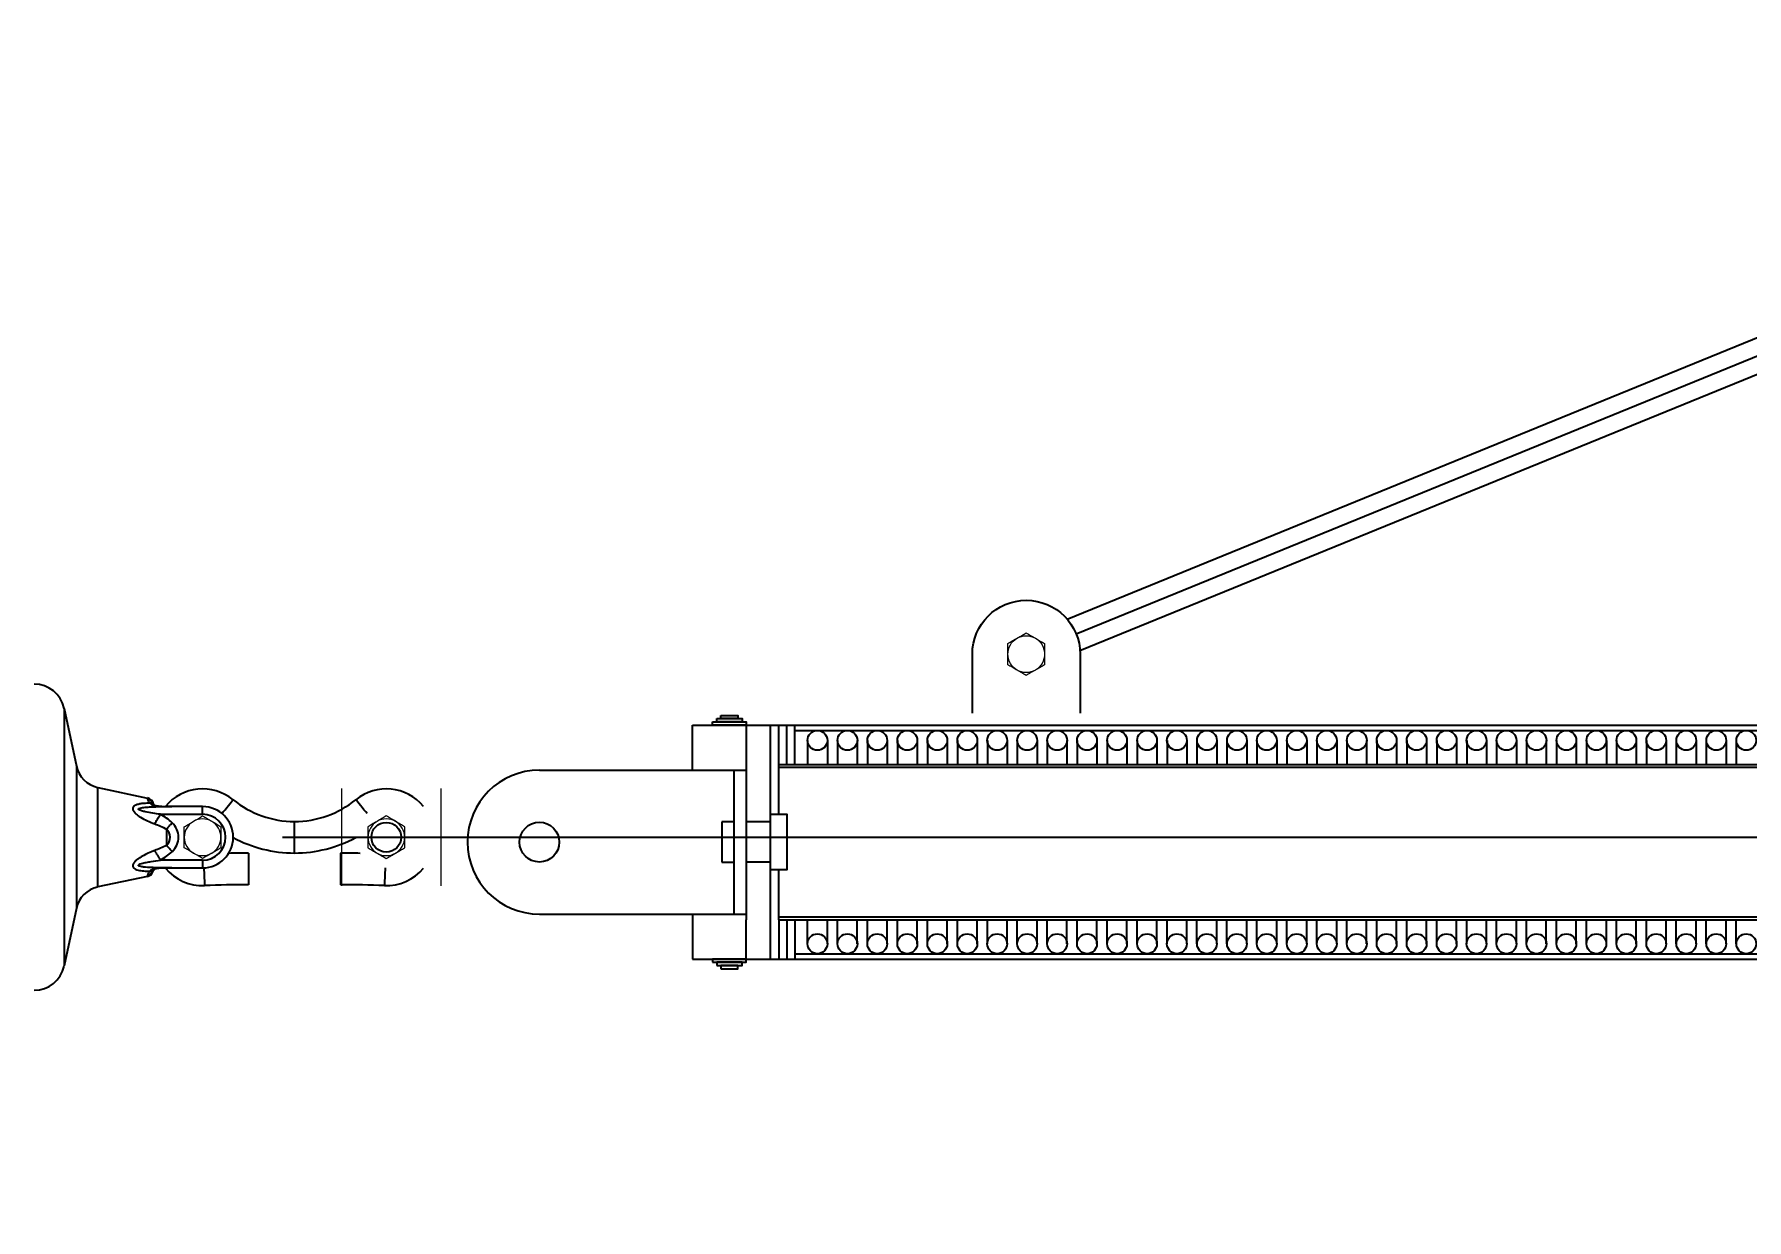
# Model space of a CAD drawing. Header units: millimetres. Extents: x -37020 to 35906, y -101 to 52234.
# Drawn here: x -25.556 to -24.437, y 232.746 to 233.52 of the extents above; entities that cross this region are included whole.
import ezdxf

# ---------------------------------------------------------------- set-up
doc = ezdxf.new("R2010")
doc.units = ezdxf.units.MM
doc.header["$PDMODE"] = 35
doc.header["$PDSIZE"] = 1
doc.linetypes.add('CENTER2', pattern=[28.575, 19.05, -3.175, 3.175, -3.175])
doc.linetypes.add('DASHED', pattern=[0.3, 0.17, -0.13])
for name, color, linetype in [('0_EJES', 1, 'CENTER2'), ('DIBUJO', 5, 'Continuous'), ('GE-Cotas', 1, 'Continuous'), ('M0_EQUIPOS', 2, 'Continuous'), ('M2_PLBULONES', 2, 'Continuous')]:
    doc.layers.add(name, color=color, linetype=linetype)
doc.styles.add('Romans', font='romans.shx', dxfattribs={"width": 0.8})
doc.dimstyles.new('COTAS GENERAL', dxfattribs={"dimscale": 0.1, "dimtxt": 2.5, "dimasz": 2.5, "dimexe": 1, "dimexo": 1, "dimgap": 1.25, "dimtad": 1, "dimzin": 1, "dimdsep": 46, "dimtxsty": 'Romans', "dimcen": 1, "dimclrd": 2, "dimclre": 1, "dimclrt": 3, "dimaunit": 1, "dimadec": 3, "dimazin": 0, "dimtfac": 1, "dimtix": 1, "dimtmove": 0, "dimatfit": 0, "dimfxl": 1, "dimtolj": 1, "dimarcsym": 0})

# ---------------------------------------------------------------- blocks, each defined once
blk = doc.blocks.new('*D346')
at = {"layer": 'Defpoints', "color": 0, "transparency": 16777216}
for p in [(-29.6418, 233.1381), (-30.76, 232.9881), (-22.8805, 227.7881)]:
    blk.add_point(p, dxfattribs=at)
at = {"layer": 'GE-Cotas', "color": 1, "lineweight": -2, "transparency": 16777216}
for p, q in [((-30.0418, 232.9881), (-29.8418, 233.1381)), ((-29.8418, 233.1381), (-28.8742, 233.1381)), ((-30.71, 232.9881), (-30.0418, 232.9881))]:
    blk.add_line(p, q, dxfattribs=at)
at = {"layer": 'GE-Cotas', "color": 3, "linetype": 'Continuous', "transparency": 16777216, "insert": (-29.2267, 233.2631), "char_height": 0.125, "attachment_point": 5, "style": 'Romans'}
blk.add_mtext('\\A1;{\\Fsimplex|c0;+ ~}5200', dxfattribs=at)
blk = doc.blocks.new('A$C356E08B0')
at = {"layer": 'GE-Cotas'}
for p, q in [((0.147, 0.1592), (1.9904, 0.1592)), ((0.147, 0.1297), (0.147, 0.1592)), ((0.1821, 0.1592), (0.1821, 0.0319)), ((0.198, 0.1009), (0.198, 0.1592)), ((0.2033, 0.1335), (0.2033, 0.1592)), ((0.2086, 0.1335), (0.2086, 0.1592)), ((0.2139, 0.1335), (0.2139, 0.1592)), ((0.2139, 0.1557), (1.9818, 0.1557)), ((0.2221, 0.1492), (0.2221, 0.1335)), ((0.2351, 0.1492), (0.2351, 0.1335)), ((0.2417, 0.1492), (0.2417, 0.1335)), ((0.2546, 0.1492), (0.2546, 0.1335)), ((0.2613, 0.1492), (0.2613, 0.1335)), ((0.2742, 0.1492), (0.2742, 0.1335)), ((0.2808, 0.1492), (0.2808, 0.1335)), ((0.2938, 0.1492), (0.2938, 0.1335)), ((0.3004, 0.1492), (0.3004, 0.1335)), ((0.3134, 0.1492), (0.3134, 0.1335)), ((0.32, 0.1492), (0.32, 0.1335)), ((0.3329, 0.1492), (0.3329, 0.1335)), ((0.3396, 0.1492), (0.3396, 0.1335)), ((0.3525, 0.1492), (0.3525, 0.1335)), ((0.3591, 0.1492), (0.3591, 0.1335)), ((0.3721, 0.1492), (0.3721, 0.1335)), ((0.3787, 0.1492), (0.3787, 0.1335)), ((0.3916, 0.1492), (0.3916, 0.1335)), ((0.3983, 0.1492), (0.3983, 0.1335)), ((0.4112, 0.1492), (0.4112, 0.1335)), ((0.4178, 0.1492), (0.4178, 0.1335)), ((0.4308, 0.1492), (0.4308, 0.1335)), ((0.4374, 0.1492), (0.4374, 0.1335)), ((0.4503, 0.1492), (0.4503, 0.1335)), ((0.457, 0.1492), (0.457, 0.1335)), ((0.4699, 0.1492), (0.4699, 0.1335)), ((0.4765, 0.1492), (0.4765, 0.1335)), ((0.4895, 0.1492), (0.4895, 0.1335)), ((0.4961, 0.1492), (0.4961, 0.1335)), ((0.509, 0.1492), (0.509, 0.1335)), ((0.5157, 0.1492), (0.5157, 0.1335)), ((0.5286, 0.1492), (0.5286, 0.1335)), ((0.5352, 0.1492), (0.5352, 0.1335)), ((0.5482, 0.1492), (0.5482, 0.1335)), ((0.5548, 0.1492), (0.5548, 0.1335)), ((0.5678, 0.1492), (0.5678, 0.1335)), ((0.5744, 0.1492), (0.5744, 0.1335)), ((0.5873, 0.1492), (0.5873, 0.1335)), ((0.594, 0.1492), (0.594, 0.1335)), ((0.6069, 0.1492), (0.6069, 0.1335)), ((0.6135, 0.1492), (0.6135, 0.1335)), ((0.6265, 0.1492), (0.6265, 0.1335)), ((0.6331, 0.1492), (0.6331, 0.1335)), ((0.646, 0.1492), (0.646, 0.1335)), ((0.6527, 0.1492), (0.6527, 0.1335)), ((0.6656, 0.1492), (0.6656, 0.1335)), ((0.6722, 0.1492), (0.6722, 0.1335)), ((0.6852, 0.1492), (0.6852, 0.1335)), ((0.6918, 0.1492), (0.6918, 0.1335)), ((0.7047, 0.1492), (0.7047, 0.1335)), ((0.7114, 0.1492), (0.7114, 0.1335)), ((0.7243, 0.1492), (0.7243, 0.1335)), ((0.7309, 0.1492), (0.7309, 0.1335)), ((0.7439, 0.1492), (0.7439, 0.1335)), ((0.7505, 0.1492), (0.7505, 0.1335)), ((0.7634, 0.1492), (0.7634, 0.1335)), ((0.7701, 0.1492), (0.7701, 0.1335)), ((0.783, 0.1492), (0.783, 0.1335)), ((0.7896, 0.1492), (0.7896, 0.1335)), ((0.8026, 0.1492), (0.8026, 0.1335)), ((0.8092, 0.1492), (0.8092, 0.1335)), ((0.8222, 0.1492), (0.8222, 0.1335)), ((0.8288, 0.1492), (0.8288, 0.1335)), ((0.047, 0.1297), (0.1821, 0.1297)), ((0.2033, 0.1335), (2.0061, 0.1335)), ((0.2033, 0.1009), (0.2033, 0.1335)), ((0.2033, 0.1316), (2.0061, 0.1316)), ((0.198, 0.0959), (0.1821, 0.0959)), ((0.198, 0.0696), (0.1821, 0.0696)), ((0.198, 0.0062), (0.198, 0.0646)), ((0.2033, 0.0319), (0.2033, 0.0646)), ((0.047, 0.0357), (0.1821, 0.0357)), ((0.147, 0.0357), (0.147, 0.0062)), ((0.2033, 0.0339), (2.0061, 0.0339)), ((0.1821, 0.0062), (0.1821, 0.0319)), ((0.2033, 0.0319), (2.0061, 0.0319)), ((0.2033, 0.0319), (0.2033, 0.0062)), ((0.2086, 0.0319), (0.2086, 0.0062)), ((0.2139, 0.0319), (0.2139, 0.0062)), ((0.2221, 0.0163), (0.2221, 0.0319)), ((0.2351, 0.0163), (0.2351, 0.0319)), ((0.2417, 0.0163), (0.2417, 0.0319)), ((0.2546, 0.0163), (0.2546, 0.0319)), ((0.2613, 0.0163), (0.2613, 0.0319)), ((0.2742, 0.0163), (0.2742, 0.0319)), ((0.2808, 0.0163), (0.2808, 0.0319)), ((0.2938, 0.0163), (0.2938, 0.0319)), ((0.3004, 0.0163), (0.3004, 0.0319)), ((0.3134, 0.0163), (0.3134, 0.0319)), ((0.32, 0.0163), (0.32, 0.0319)), ((0.3329, 0.0163), (0.3329, 0.0319)), ((0.3396, 0.0163), (0.3396, 0.0319)), ((0.3525, 0.0163), (0.3525, 0.0319)), ((0.3591, 0.0163), (0.3591, 0.0319)), ((0.3721, 0.0163), (0.3721, 0.0319)), ((0.3787, 0.0163), (0.3787, 0.0319)), ((0.3916, 0.0163), (0.3916, 0.0319)), ((0.3983, 0.0163), (0.3983, 0.0319)), ((0.4112, 0.0163), (0.4112, 0.0319)), ((0.4178, 0.0163), (0.4178, 0.0319)), ((0.4308, 0.0163), (0.4308, 0.0319)), ((0.4374, 0.0163), (0.4374, 0.0319)), ((0.4503, 0.0163), (0.4503, 0.0319)), ((0.457, 0.0163), (0.457, 0.0319)), ((0.4699, 0.0163), (0.4699, 0.0319)), ((0.4765, 0.0163), (0.4765, 0.0319)), ((0.4895, 0.0163), (0.4895, 0.0319)), ((0.4961, 0.0163), (0.4961, 0.0319)), ((0.509, 0.0163), (0.509, 0.0319)), ((0.5157, 0.0163), (0.5157, 0.0319)), ((0.5286, 0.0163), (0.5286, 0.0319)), ((0.5352, 0.0163), (0.5352, 0.0319)), ((0.5482, 0.0163), (0.5482, 0.0319)), ((0.5548, 0.0163), (0.5548, 0.0319)), ((0.5678, 0.0163), (0.5678, 0.0319)), ((0.5744, 0.0163), (0.5744, 0.0319)), ((0.5873, 0.0163), (0.5873, 0.0319)), ((0.594, 0.0163), (0.594, 0.0319)), ((0.6069, 0.0163), (0.6069, 0.0319)), ((0.6135, 0.0163), (0.6135, 0.0319)), ((0.6265, 0.0163), (0.6265, 0.0319)), ((0.6331, 0.0163), (0.6331, 0.0319)), ((0.646, 0.0163), (0.646, 0.0319)), ((0.6527, 0.0163), (0.6527, 0.0319)), ((0.6656, 0.0163), (0.6656, 0.0319)), ((0.6722, 0.0163), (0.6722, 0.0319)), ((0.6852, 0.0163), (0.6852, 0.0319)), ((0.6918, 0.0163), (0.6918, 0.0319)), ((0.7047, 0.0163), (0.7047, 0.0319)), ((0.7114, 0.0163), (0.7114, 0.0319)), ((0.7243, 0.0163), (0.7243, 0.0319)), ((0.7309, 0.0163), (0.7309, 0.0319)), ((0.7439, 0.0163), (0.7439, 0.0319)), ((0.7505, 0.0163), (0.7505, 0.0319)), ((0.7634, 0.0163), (0.7634, 0.0319)), ((0.7701, 0.0163), (0.7701, 0.0319)), ((0.783, 0.0163), (0.783, 0.0319)), ((0.7896, 0.0163), (0.7896, 0.0319)), ((0.8026, 0.0163), (0.8026, 0.0319)), ((0.8092, 0.0163), (0.8092, 0.0319)), ((0.8222, 0.0163), (0.8222, 0.0319)), ((0.8288, 0.0163), (0.8288, 0.0319)), ((0.147, 0.0062), (1.9904, 0.0062)), ((0.2139, 0.0098), (1.9818, 0.0098))]:
    blk.add_line(p, q, dxfattribs=at)
at = {"layer": 'GE-Cotas', "linetype": 'DASHED', "ltscale": 6}
blk.add_line((0.1741, 0.1297), (0.1741, 0.0357), dxfattribs=at)
at = {"layer": 'GE-Cotas'}
for points in [[(0.1601, 0.1613), (0.1821, 0.1613), (0.1821, 0.1592), (0.1601, 0.1592)], [(0.1629, 0.1634), (0.1794, 0.1634), (0.1794, 0.1613), (0.1629, 0.1613)], [(0.1656, 0.1655), (0.1766, 0.1655), (0.1766, 0.1634), (0.1656, 0.1634)], [(0.1601, 0.0042), (0.1821, 0.0042), (0.1821, 0.0062), (0.1601, 0.0062)], [(0.1629, 0.0021), (0.1794, 0.0021), (0.1794, 0.0042), (0.1629, 0.0042)], [(0.1656, 0), (0.1766, 0), (0.1766, 0.0021), (0.1656, 0.0021)]]:
    blk.add_lwpolyline(points, close=True, dxfattribs=at)
blk.add_lwpolyline([(0.198, 0.1009), (0.2086, 0.1009), (0.2086, 0.0646), (0.198, 0.0646), (0.198, 0.1009)], dxfattribs=at)
at = {"layer": 'GE-Cotas', "linetype": 'DASHED', "ltscale": 6}
blk.add_lwpolyline([(0.1741, 0.0959), (0.1662, 0.0959), (0.1662, 0.0696), (0.1741, 0.0696)], dxfattribs=at)
at = {"layer": 'GE-Cotas'}
for centre, radius in [((0.2286, 0.1492), 0.00647), ((0.2482, 0.1492), 0.00647), ((0.2677, 0.1492), 0.00647), ((0.2873, 0.1492), 0.00647), ((0.3069, 0.1492), 0.00647), ((0.3265, 0.1492), 0.00647), ((0.346, 0.1492), 0.00647), ((0.3656, 0.1492), 0.00647), ((0.3852, 0.1492), 0.00647), ((0.4047, 0.1492), 0.00647), ((0.4243, 0.1492), 0.00647), ((0.4439, 0.1492), 0.00647), ((0.4634, 0.1492), 0.00647), ((0.483, 0.1492), 0.00647), ((0.5026, 0.1492), 0.00647), ((0.5221, 0.1492), 0.00647), ((0.5417, 0.1492), 0.00647), ((0.5613, 0.1492), 0.00647), ((0.5809, 0.1492), 0.00647), ((0.6004, 0.1492), 0.00647), ((0.62, 0.1492), 0.00647), ((0.6396, 0.1492), 0.00647), ((0.6591, 0.1492), 0.00647), ((0.6787, 0.1492), 0.00647), ((0.6983, 0.1492), 0.00647), ((0.7178, 0.1492), 0.00647), ((0.7374, 0.1492), 0.00647), ((0.757, 0.1492), 0.00647), ((0.7765, 0.1492), 0.00647), ((0.7961, 0.1492), 0.00647), ((0.8157, 0.1492), 0.00647), ((0.8353, 0.1492), 0.00647), ((0.047, 0.0827), 0.013), ((0.2286, 0.0163), 0.00647), ((0.2482, 0.0163), 0.00647), ((0.2677, 0.0163), 0.00647), ((0.2873, 0.0163), 0.00647), ((0.3069, 0.0163), 0.00647), ((0.3265, 0.0163), 0.00647), ((0.346, 0.0163), 0.00647), ((0.3656, 0.0163), 0.00647), ((0.3852, 0.0163), 0.00647), ((0.4047, 0.0163), 0.00647), ((0.4243, 0.0163), 0.00647), ((0.4439, 0.0163), 0.00647), ((0.4634, 0.0163), 0.00647), ((0.483, 0.0163), 0.00647), ((0.5026, 0.0163), 0.00647), ((0.5221, 0.0163), 0.00647), ((0.5417, 0.0163), 0.00647), ((0.5613, 0.0163), 0.00647), ((0.5809, 0.0163), 0.00647), ((0.6004, 0.0163), 0.00647), ((0.62, 0.0163), 0.00647), ((0.6396, 0.0163), 0.00647), ((0.6591, 0.0163), 0.00647), ((0.6787, 0.0163), 0.00647), ((0.6983, 0.0163), 0.00647), ((0.7178, 0.0163), 0.00647), ((0.7374, 0.0163), 0.00647), ((0.757, 0.0163), 0.00647), ((0.7765, 0.0163), 0.00647), ((0.7961, 0.0163), 0.00647), ((0.8157, 0.0163), 0.00647), ((0.8353, 0.0163), 0.00647)]:
    blk.add_circle(centre, radius, dxfattribs=at)
blk.add_arc((0.047, 0.0827), 0.047, 90, 270, dxfattribs=at)
blk = doc.blocks.new('*D352')
at = {"layer": 'Defpoints', "color": 0, "transparency": 16777216}
for p in [(-29.5751, 234.2131), (-30.6368, 233.9556), (-22.8805, 228.1558)]:
    blk.add_point(p, dxfattribs=at)
at = {"layer": 'GE-Cotas', "color": 1, "lineweight": -2, "transparency": 16777216}
for p, q in [((-29.9751, 233.9556), (-29.7751, 234.2131)), ((-29.7751, 234.2131), (-28.8075, 234.2131)), ((-30.5868, 233.9556), (-29.9751, 233.9556))]:
    blk.add_line(p, q, dxfattribs=at)
at = {"layer": 'GE-Cotas', "color": 3, "linetype": 'Continuous', "transparency": 16777216, "insert": (-29.1601, 234.3381), "char_height": 0.125, "attachment_point": 5, "style": 'Romans'}
blk.add_mtext('\\A1;{\\Fsimplex|c0;+ ~}5800', dxfattribs=at)
blk = doc.blocks.new('tensor de resorte')
at = {"layer": 'GE-Cotas'}
for p, q in [((2.0004, 5.3425), (0.345, 6.0184)), ((1.9946, 5.3329), (0.345, 6.0064)), ((1.9921, 5.322), (0.345, 5.9944)), ((1.992, 5.3196), (1.992, 5.2811)), ((2.0625, 5.3196), (2.0625, 5.2811))]:
    blk.add_line(p, q, dxfattribs=at)
blk.add_arc((2.0272, 5.3196), 0.0352, 0, 180, dxfattribs=at)
at = {"layer": 'M2_PLBULONES', "linetype": 'Continuous', "lineweight": 15}
for start, end in [(120, 180), (60, 120), (0, 60), (180, 240), (300, 0), (240, 300)]:
    blk.add_arc((2.0272, 5.3196), 0.012, start, end, dxfattribs=at)
for points, knots in [([(2.0212, 5.33), (2.0211, 5.3299), (2.02, 5.3293), (2.018, 5.3281), (2.0162, 5.3271), (2.0152, 5.3265)], [0, 0, 0, 0, 0.0700826, 0.5307907, 1, 1, 1, 1]), ([(2.0152, 5.3265), (2.0152, 5.3248), (2.0152, 5.3225), (2.0152, 5.3201), (2.0152, 5.3196)], [0, 0, 0, 0, 0.767675, 1, 1, 1, 1]), ([(2.0272, 5.3335), (2.0263, 5.3329), (2.0243, 5.3318), (2.0223, 5.3306), (2.0212, 5.33)], [0, 0, 0, 0, 0.495477, 1, 1, 1, 1]), ([(2.0332, 5.33), (2.0331, 5.3301), (2.032, 5.3307), (2.03, 5.3319), (2.0282, 5.3329), (2.0272, 5.3335)], [0, 0, 0, 0, 0.070091, 0.530786, 1, 1, 1, 1]), ([(2.0392, 5.3265), (2.0383, 5.3271), (2.0363, 5.3282), (2.0343, 5.3294), (2.0332, 5.33)], [0, 0, 0, 0, 0.4953857, 1, 1, 1, 1]), ([(2.0392, 5.3196), (2.0392, 5.3201), (2.0392, 5.3225), (2.0392, 5.3248), (2.0392, 5.3265)], [0, 0, 0, 0, 0.232325, 1, 1, 1, 1]), ([(2.0152, 5.3196), (2.0152, 5.3187), (2.0152, 5.3168), (2.0152, 5.3145), (2.0152, 5.3132), (2.0152, 5.3127)], [0, 0, 0, 0, 0.3913226, 0.7885467, 1, 1, 1, 1]), ([(2.0392, 5.3127), (2.0392, 5.3132), (2.0392, 5.3145), (2.0392, 5.3168), (2.0392, 5.3187), (2.0392, 5.3196)], [0, 0, 0, 0, 0.211454, 0.603081, 1, 1, 1, 1]), ([(2.0152, 5.3127), (2.0162, 5.3121), (2.0182, 5.311), (2.0202, 5.3098), (2.0212, 5.3092)], [0, 0, 0, 0, 0.4953857, 1, 1, 1, 1]), ([(2.0212, 5.3092), (2.0214, 5.3091), (2.0225, 5.3085), (2.0245, 5.3073), (2.0263, 5.3063), (2.0272, 5.3057)], [0, 0, 0, 0, 0.0700826, 0.5307907, 1, 1, 1, 1]), ([(2.0272, 5.3057), (2.0282, 5.3063), (2.0302, 5.3074), (2.0322, 5.3086), (2.0332, 5.3092)], [0, 0, 0, 0, 0.495415, 1, 1, 1, 1]), ([(2.0332, 5.3092), (2.0334, 5.3093), (2.0345, 5.3099), (2.0365, 5.3111), (2.0383, 5.3121), (2.0392, 5.3127)], [0, 0, 0, 0, 0.070083, 0.530848, 1, 1, 1, 1])]:
    blk.add_open_spline(points, degree=3, knots=knots, dxfattribs=at)

msp = doc.modelspace()

# ---------------------------------------------------------------- linework, layer by layer
at = {"layer": '0_EJES'}
msp.add_line((-25.3935, 232.9958), (-22.5698, 232.9958), dxfattribs=at)
at = {"layer": 'DIBUJO', "color": 1}
msp.add_circle((-25.3257, 232.9958), 0.00971, dxfattribs=at)
at = {"layer": 'M0_EQUIPOS', "color": 1}
for p, q in [((-25.5361, 233.08), (-25.5281, 233.0423)), ((-25.5361, 233.08), (-25.5361, 232.9117)), ((-25.5281, 233.0423), (-25.5281, 232.9494)), ((-25.5142, 233.0284), (-25.4816, 233.0214)), ((-25.5142, 232.9633), (-25.5142, 233.0284)), ((-25.4816, 233.0214), (-25.4816, 233.0208)), ((-25.4733, 233.0108), (-25.4457, 233.0108)), ((-25.4724, 233.016), (-25.4702, 233.0159)), ((-25.4724, 233.016), (-25.4702, 233.0159)), ((-25.4724, 233.016), (-25.4702, 233.0159)), ((-25.4724, 233.016), (-25.4724, 233.016)), ((-25.4702, 233.0159), (-25.4694, 233.0159)), ((-25.4702, 233.0159), (-25.4658, 233.0158)), ((-25.4702, 233.0159), (-25.4702, 233.0159)), ((-25.4457, 233.0158), (-25.4694, 233.0158)), ((-25.4457, 233.0108), (-25.4457, 233.0158)), ((-25.4693, 233.0011), (-25.4693, 232.9905)), ((-25.3857, 232.9958), (-25.3857, 233.0061)), ((-25.3857, 232.9958), (-25.3857, 233.0061)), ((-25.3857, 232.9855), (-25.3857, 232.9958)), ((-25.3857, 232.9855), (-25.3857, 232.9958)), ((-25.4457, 232.9808), (-25.4733, 232.9808)), ((-25.4457, 232.9808), (-25.4457, 232.9758)), ((-25.4157, 232.9854), (-25.4157, 232.9751)), ((-25.3557, 232.9854), (-25.3557, 232.9751)), ((-25.4816, 232.9702), (-25.5142, 232.9633)), ((-25.4816, 232.9708), (-25.4816, 232.9702)), ((-25.4702, 232.9757), (-25.4724, 232.9757)), ((-25.4724, 232.9757), (-25.4724, 232.9756)), ((-25.4658, 232.9758), (-25.4702, 232.9757)), ((-25.4702, 232.9757), (-25.4702, 232.9757)), ((-25.4694, 232.9758), (-25.4457, 232.9758)), ((-25.4157, 232.9751), (-25.4157, 232.9648)), ((-25.3557, 232.9751), (-25.3557, 232.9648)), ((-25.5281, 232.9494), (-25.5361, 232.9117))]:
    msp.add_line(p, q, dxfattribs=at)
at = {"layer": 'M0_EQUIPOS', "color": 1, "linetype": 'Continuous', "lineweight": 15}
msp.add_line((-25.355, 233.0276), (-25.355, 232.9641), dxfattribs=at)
at = {"layer": 'M0_EQUIPOS', "color": 6, "linetype": 'Continuous', "lineweight": 15}
msp.add_line((-25.29, 233.0276), (-25.29, 232.9641), dxfattribs=at)
at = {"layer": 'M0_EQUIPOS', "color": 1, "flags": 128}
for points in [[(-25.477, 233.0046), (-25.4766, 233.0053), (-25.4761, 233.0061), (-25.4757, 233.0068), (-25.4752, 233.0076), (-25.4747, 233.0084), (-25.4742, 233.0092), (-25.4737, 233.01), (-25.4733, 233.0108)], [(-25.433, 233.0113), (-25.4322, 233.0124), (-25.431, 233.0138), (-25.4299, 233.0152), (-25.4288, 233.0166), (-25.4279, 233.0177), (-25.427, 233.0187), (-25.4264, 233.0195), (-25.426, 233.02), (-25.4258, 233.0203), (-25.4257, 233.0203)], [(-25.3383, 233.0113), (-25.3391, 233.0124), (-25.3403, 233.0138), (-25.3414, 233.0152), (-25.3425, 233.0166), (-25.3435, 233.0177), (-25.3443, 233.0187), (-25.3449, 233.0195), (-25.3453, 233.02), (-25.3456, 233.0203), (-25.3456, 233.0203)], [(-25.4693, 233.0011), (-25.4688, 233.0016), (-25.4684, 233.0021), (-25.4679, 233.0027), (-25.4674, 233.0032), (-25.467, 233.0037), (-25.4665, 233.0042), (-25.466, 233.0047), (-25.4655, 233.0052)], [(-25.4693, 232.9905), (-25.4688, 232.99), (-25.4684, 232.9895), (-25.4679, 232.989), (-25.4674, 232.9885), (-25.467, 232.988), (-25.4665, 232.9874), (-25.466, 232.9869), (-25.4655, 232.9864)], [(-25.477, 232.9871), (-25.4766, 232.9863), (-25.4761, 232.9856), (-25.4757, 232.9848), (-25.4752, 232.984), (-25.4747, 232.9832), (-25.4742, 232.9824), (-25.4737, 232.9816), (-25.4733, 232.9808)], [(-25.4449, 232.9758), (-25.4448, 232.9745), (-25.4447, 232.9726), (-25.4447, 232.9708), (-25.4446, 232.9691), (-25.4445, 232.9676), (-25.4445, 232.9663), (-25.4444, 232.9653), (-25.4444, 232.9646), (-25.4444, 232.9643), (-25.4444, 232.9642)], [(-25.3265, 232.9758), (-25.3265, 232.9745), (-25.3266, 232.9726), (-25.3267, 232.9708), (-25.3267, 232.9691), (-25.3268, 232.9676), (-25.3268, 232.9663), (-25.3269, 232.9653), (-25.3269, 232.9646), (-25.3269, 232.9643), (-25.3269, 232.9642)]]:
    msp.add_lwpolyline(points, dxfattribs=at)
at = {"layer": 'M0_EQUIPOS', "color": 1}
for centre, radius, start, end in [((-25.5557, 233.0758), 0.02, 11.9868, 90), ((-25.5105, 233.046), 0.018, 191.9868, 257.9844), ((-25.4827, 233.0166), 0.005, 11.5672, 77.9844), ((-25.4457, 232.9958), 0.0316, 50.9103, 140.3136), ((-25.3257, 232.9958), 0.0316, 39.6864, 129.0897), ((-25.4826, 233.016), 0.00497, 22.8538, 78.5438), ((-25.4797, 233.0148), 0.00318, 43.5179, 96.9853), ((-25.4694, 233.0198), 0.00394, 257.8901, 270.1327), ((-25.4457, 232.9958), 0.02, 270, 90), ((-25.4457, 232.9958), 0.015, 270, 90), ((-25.3857, 233.0697), 0.0636, 230.9103, 270), ((-25.3857, 233.0697), 0.0636, 270, 309.0897), ((-25.4742, 232.9958), 0.00724, 312.5625, 47.4375), ((-25.4742, 232.9958), 0.0128, 312.5625, 47.4375), ((-25.3857, 233.0697), 0.0842, 241.6203, 270), ((-25.3857, 233.0697), 0.0842, 270, 298.3797), ((-25.4157, 232.2461), 0.7393, 90, 91.0065), ((-25.3557, 232.2461), 0.7393, 88.9935, 90), ((-25.4827, 232.9751), 0.005, 282.0156, 347.6619), ((-25.4826, 232.9757), 0.00497, 281.4462, 337.7237), ((-25.4797, 232.9768), 0.00318, 262.9517, 316.4632), ((-25.4694, 232.9717), 0.00409, 90.0939, 101.8833), ((-25.4457, 232.9958), 0.0316, 219.7002, 272.2915), ((-25.3257, 232.9958), 0.0316, 267.7085, 320.2998), ((-25.5105, 232.9456), 0.018, 102.0156, 168.0132), ((-25.4157, 232.2461), 0.7187, 90, 92.2915), ((-25.3557, 232.2461), 0.7187, 87.7085, 90), ((-25.5557, 232.9158), 0.02, 270, 348.0132)]:
    msp.add_arc(centre, radius, start, end, dxfattribs=at)
for points, knots in [([(-25.4801, 233.018), (-25.4815, 233.018), (-25.4837, 233.018), (-25.4866, 233.0176), (-25.4886, 233.0171), (-25.4899, 233.0165), (-25.4908, 233.0159), (-25.4912, 233.0152), (-25.4914, 233.0144), (-25.4913, 233.0137), (-25.4907, 233.0126), (-25.4899, 233.0117), (-25.4884, 233.0103), (-25.4859, 233.0086), (-25.4818, 233.0065), (-25.4786, 233.0052), (-25.477, 233.0046)], [0, 0, 0, 0, 0.134131, 0.217, 0.299607, 0.343777, 0.387733, 0.429921, 0.446773, 0.483545, 0.505141, 0.577855, 0.594538, 0.694983, 0.847277, 1, 1, 1, 1]), ([(-25.4733, 233.0108), (-25.4749, 233.011), (-25.4782, 233.0115), (-25.4823, 233.0122), (-25.4852, 233.0129), (-25.4865, 233.0134), (-25.4872, 233.0137), (-25.4874, 233.0139), (-25.4876, 233.014), (-25.4876, 233.0142), (-25.4876, 233.0143), (-25.4874, 233.0145), (-25.4868, 233.0148), (-25.4851, 233.0152), (-25.4822, 233.0155), (-25.4767, 233.0158), (-25.4724, 233.0158), (-25.4694, 233.0158)], [0, 0, 0, 0, 0.146869, 0.294047, 0.367547, 0.404331, 0.422759, 0.430633, 0.438578, 0.443363, 0.448137, 0.454928, 0.467693, 0.512513, 0.620088, 0.728863, 1, 1, 1, 1]), ([(-25.4816, 233.0208), (-25.4815, 233.0205), (-25.4814, 233.0198), (-25.4805, 233.0186), (-25.4801, 233.018)], [0, 0, 0, 0, 0.547147, 1, 1, 1, 1]), ([(-25.4801, 233.018), (-25.4797, 233.0177), (-25.479, 233.017), (-25.4771, 233.0164), (-25.4748, 233.0161), (-25.4732, 233.016), (-25.4724, 233.016)], [0, 0, 0, 0, 0.230021, 0.460721, 0.736558, 1, 1, 1, 1]), ([(-25.4781, 233.0179), (-25.4781, 233.0179), (-25.4781, 233.0179), (-25.478, 233.0177), (-25.4778, 233.0175), (-25.4775, 233.0172), (-25.4774, 233.017)], [0, 0, 0, 0, 0.072028, 0.366042, 0.713178, 1, 1, 1, 1]), ([(-25.4774, 233.017), (-25.4774, 233.017), (-25.4773, 233.017), (-25.4771, 233.0168), (-25.4766, 233.0166), (-25.4758, 233.0164), (-25.4748, 233.0162), (-25.4736, 233.0161), (-25.4728, 233.0161), (-25.4724, 233.016)], [0, 0, 0, 0, 0.157036, 0.292402, 0.409981, 0.540009, 0.685554, 0.845059, 1, 1, 1, 1]), ([(-25.4655, 233.0052), (-25.4667, 233.0063), (-25.4692, 233.0083), (-25.4719, 233.01), (-25.4733, 233.0108)], [0, 0, 0, 0, 0.497098, 1, 1, 1, 1]), ([(-25.477, 233.0046), (-25.4757, 233.0041), (-25.4731, 233.003), (-25.4705, 233.0018), (-25.4693, 233.0011)], [0, 0, 0, 0, 0.49921, 1, 1, 1, 1]), ([(-25.4693, 232.9905), (-25.4705, 232.9899), (-25.4731, 232.9886), (-25.4757, 232.9876), (-25.477, 232.9871)], [0, 0, 0, 0, 0.498769, 1, 1, 1, 1]), ([(-25.477, 232.9871), (-25.4777, 232.9868), (-25.4798, 232.986), (-25.4831, 232.9845), (-25.4862, 232.9828), (-25.4885, 232.9812), (-25.49, 232.9799), (-25.491, 232.9785), (-25.4914, 232.9774), (-25.4913, 232.9766), (-25.491, 232.976), (-25.4903, 232.9753), (-25.4893, 232.9748), (-25.4873, 232.9741), (-25.4842, 232.9737), (-25.4815, 232.9736), (-25.4801, 232.9736)], [0, 0, 0, 0, 0.069456, 0.196234, 0.322712, 0.383476, 0.443991, 0.506117, 0.543534, 0.566286, 0.610443, 0.628789, 0.683449, 0.738429, 0.859928, 1, 1, 1, 1]), ([(-25.4694, 232.9758), (-25.4727, 232.9758), (-25.4777, 232.9759), (-25.4834, 232.9762), (-25.486, 232.9766), (-25.4871, 232.977), (-25.4874, 232.9771), (-25.4876, 232.9773), (-25.4876, 232.9775), (-25.4875, 232.9776), (-25.4874, 232.9778), (-25.4868, 232.9782), (-25.4851, 232.9788), (-25.4825, 232.9794), (-25.4783, 232.9801), (-25.4753, 232.9805), (-25.4733, 232.9808)], [0, 0, 0, 0, 0.293836, 0.440817, 0.514443, 0.530742, 0.547208, 0.552651, 0.558169, 0.563004, 0.569967, 0.583328, 0.631374, 0.726336, 0.822151, 1, 1, 1, 1]), ([(-25.4733, 232.9808), (-25.4719, 232.9817), (-25.4692, 232.9833), (-25.4668, 232.9854), (-25.4655, 232.9864)], [0, 0, 0, 0, 0.497897, 1, 1, 1, 1]), ([(-25.4801, 232.9736), (-25.4805, 232.9731), (-25.4814, 232.9719), (-25.4815, 232.9712), (-25.4816, 232.9708)], [0, 0, 0, 0, 0.452885, 1, 1, 1, 1]), ([(-25.4724, 232.9757), (-25.4734, 232.9756), (-25.4752, 232.9755), (-25.4776, 232.9752), (-25.4792, 232.9745), (-25.4799, 232.9739), (-25.4801, 232.9736)], [0, 0, 0, 0, 0.326805, 0.583426, 0.841934, 1, 1, 1, 1]), ([(-25.4774, 232.9746), (-25.4775, 232.9744), (-25.4778, 232.9741), (-25.478, 232.9738), (-25.4781, 232.9738), (-25.4781, 232.9738)], [0, 0, 0, 0, 0.376695, 0.729247, 1, 1, 1, 1]), ([(-25.4724, 232.9756), (-25.4725, 232.9756), (-25.473, 232.9756), (-25.4739, 232.9755), (-25.4751, 232.9754), (-25.4761, 232.9752), (-25.4768, 232.975), (-25.4772, 232.9748), (-25.4774, 232.9746), (-25.4774, 232.9746), (-25.4774, 232.9746)], [0, 0, 0, 0, 0.025879, 0.202341, 0.354354, 0.500108, 0.636108, 0.761288, 0.894588, 1, 1, 1, 1]), ([(-25.4702, 232.9757), (-25.4707, 232.9757), (-25.4715, 232.9757), (-25.4722, 232.9756), (-25.4724, 232.9756)], [0, 0, 0, 0, 0.70041, 1, 1, 1, 1]), ([(-25.4659, 232.9758), (-25.4662, 232.9758), (-25.4677, 232.9758), (-25.4691, 232.9757), (-25.4702, 232.9757)], [0, 0, 0, 0, 0.255946, 1, 1, 1, 1])]:
    msp.add_open_spline(points, degree=3, knots=knots, dxfattribs=at)
at = {"layer": 'M2_PLBULONES', "color": 1, "linetype": 'Continuous', "lineweight": 15}
for centre, start, end in [((-25.4457, 232.9958), 120, 180), ((-25.4457, 232.9958), 60, 120), ((-25.4457, 232.9958), 0, 60), ((-25.3257, 232.9958), 120, 180), ((-25.3257, 232.9958), 60, 120), ((-25.3257, 232.9958), 0, 60), ((-25.4457, 232.9958), 180, 240), ((-25.4457, 232.9958), 300, 0), ((-25.3257, 232.9958), 180, 240), ((-25.3257, 232.9958), 300, 0), ((-25.4457, 232.9958), 240, 300), ((-25.3257, 232.9958), 240, 300)]:
    msp.add_arc(centre, 0.012, start, end, dxfattribs=at)
for points, knots in [([(-25.4577, 233.0027), (-25.4567, 233.0033), (-25.4547, 233.0044), (-25.4527, 233.0056), (-25.4517, 233.0062)], [0, 0, 0, 0, 0.495444, 1, 1, 1, 1]), ([(-25.4577, 232.9958), (-25.4577, 232.9964), (-25.4577, 232.9987), (-25.4577, 233.001), (-25.4577, 233.0027)], [0, 0, 0, 0, 0.232325, 1, 1, 1, 1]), ([(-25.4517, 233.0062), (-25.4515, 233.0063), (-25.4504, 233.0069), (-25.4484, 233.0081), (-25.4466, 233.0091), (-25.4457, 233.0097)], [0, 0, 0, 0, 0.0701458, 0.5307558, 1, 1, 1, 1]), ([(-25.4457, 233.0097), (-25.4447, 233.0091), (-25.4427, 233.008), (-25.4407, 233.0068), (-25.4397, 233.0062)], [0, 0, 0, 0, 0.495448, 1, 1, 1, 1]), ([(-25.4397, 233.0062), (-25.4395, 233.0061), (-25.4384, 233.0055), (-25.4364, 233.0043), (-25.4346, 233.0033), (-25.4337, 233.0027)], [0, 0, 0, 0, 0.070055, 0.530806, 1, 1, 1, 1]), ([(-25.4337, 233.0027), (-25.4337, 233.001), (-25.4337, 232.9987), (-25.4337, 232.9964), (-25.4337, 232.9958)], [0, 0, 0, 0, 0.767675, 1, 1, 1, 1]), ([(-25.3317, 233.0062), (-25.3318, 233.0061), (-25.3329, 233.0055), (-25.3349, 233.0043), (-25.3367, 233.0033), (-25.3377, 233.0027)], [0, 0, 0, 0, 0.070055, 0.530806, 1, 1, 1, 1]), ([(-25.3377, 233.0027), (-25.3377, 233.001), (-25.3377, 232.9987), (-25.3377, 232.9964), (-25.3377, 232.9958)], [0, 0, 0, 0, 0.767675, 1, 1, 1, 1]), ([(-25.3257, 233.0097), (-25.3266, 233.0091), (-25.3286, 233.008), (-25.3306, 233.0068), (-25.3317, 233.0062)], [0, 0, 0, 0, 0.495448, 1, 1, 1, 1]), ([(-25.3197, 233.0062), (-25.3198, 233.0063), (-25.3209, 233.0069), (-25.3229, 233.0081), (-25.3247, 233.0091), (-25.3257, 233.0097)], [0, 0, 0, 0, 0.0701458, 0.5307558, 1, 1, 1, 1]), ([(-25.3137, 233.0027), (-25.3146, 233.0033), (-25.3166, 233.0044), (-25.3186, 233.0056), (-25.3197, 233.0062)], [0, 0, 0, 0, 0.495444, 1, 1, 1, 1]), ([(-25.3137, 232.9958), (-25.3137, 232.9964), (-25.3137, 232.9987), (-25.3137, 233.001), (-25.3137, 233.0027)], [0, 0, 0, 0, 0.232325, 1, 1, 1, 1]), ([(-25.4577, 232.9889), (-25.4577, 232.9894), (-25.4577, 232.9907), (-25.4577, 232.993), (-25.4577, 232.9949), (-25.4577, 232.9958)], [0, 0, 0, 0, 0.211454, 0.603081, 1, 1, 1, 1]), ([(-25.4517, 232.9854), (-25.4518, 232.9855), (-25.4529, 232.9861), (-25.4549, 232.9873), (-25.4567, 232.9884), (-25.4577, 232.9889)], [0, 0, 0, 0, 0.0700826, 0.5307907, 1, 1, 1, 1]), ([(-25.4337, 232.9889), (-25.4346, 232.9883), (-25.4366, 232.9872), (-25.4386, 232.986), (-25.4397, 232.9854)], [0, 0, 0, 0, 0.4954292, 1, 1, 1, 1]), ([(-25.4337, 232.9958), (-25.4337, 232.9949), (-25.4337, 232.9931), (-25.4337, 232.9907), (-25.4337, 232.9894), (-25.4337, 232.9889)], [0, 0, 0, 0, 0.3913226, 0.7885467, 1, 1, 1, 1]), ([(-25.3377, 232.9958), (-25.3377, 232.9949), (-25.3377, 232.9931), (-25.3377, 232.9907), (-25.3377, 232.9894), (-25.3377, 232.9889)], [0, 0, 0, 0, 0.3913226, 0.7885467, 1, 1, 1, 1]), ([(-25.3377, 232.9889), (-25.3367, 232.9883), (-25.3347, 232.9872), (-25.3327, 232.986), (-25.3317, 232.9854)], [0, 0, 0, 0, 0.4954292, 1, 1, 1, 1]), ([(-25.3197, 232.9854), (-25.3195, 232.9855), (-25.3184, 232.9861), (-25.3164, 232.9873), (-25.3146, 232.9884), (-25.3137, 232.9889)], [0, 0, 0, 0, 0.0700826, 0.5307907, 1, 1, 1, 1]), ([(-25.3137, 232.9889), (-25.3137, 232.9894), (-25.3137, 232.9907), (-25.3137, 232.993), (-25.3137, 232.9949), (-25.3137, 232.9958)], [0, 0, 0, 0, 0.211454, 0.603081, 1, 1, 1, 1]), ([(-25.4457, 232.982), (-25.4466, 232.9825), (-25.4486, 232.9837), (-25.4506, 232.9848), (-25.4517, 232.9854)], [0, 0, 0, 0, 0.495444, 1, 1, 1, 1]), ([(-25.4397, 232.9854), (-25.4398, 232.9853), (-25.4409, 232.9847), (-25.4429, 232.9835), (-25.4447, 232.9825), (-25.4457, 232.982)], [0, 0, 0, 0, 0.0700826, 0.5308196, 1, 1, 1, 1]), ([(-25.3317, 232.9854), (-25.3315, 232.9853), (-25.3304, 232.9847), (-25.3284, 232.9835), (-25.3266, 232.9825), (-25.3257, 232.982)], [0, 0, 0, 0, 0.0700826, 0.5308196, 1, 1, 1, 1]), ([(-25.3257, 232.982), (-25.3247, 232.9825), (-25.3227, 232.9837), (-25.3207, 232.9848), (-25.3197, 232.9854)], [0, 0, 0, 0, 0.495444, 1, 1, 1, 1])]:
    msp.add_open_spline(points, degree=3, knots=knots, dxfattribs=at)

# ---------------------------------------------------------------- block references
at = {"xscale": -1}
msp.add_blockref('tensor de resorte', (-22.8805, 227.7958), dxfattribs=at)
msp.add_blockref('A$C356E08B0', (-25.2727, 232.9099))

# ---------------------------------------------------------------- dimensions: what is measured, and where the dimension line sits
at = {"layer": 'GE-Cotas'}
for feature_location, offset, origin, picture, middle in [((-30.6368, 233.9556), (1.0617, 0.2575), (-22.8805, 228.1558), '*D352', (-29.1601, 234.3381)), ((-30.76, 232.9881), (1.1183, 0.1501), (-22.8805, 227.7881), '*D346', (-29.2267, 233.2631))]:
    dim = msp.add_ordinate_dim(feature_location=feature_location, offset=offset, dtype=0, origin=origin, text='{\\Fsimplex|c0;+ ~}<>', dimstyle='COTAS GENERAL', override={"dimscale": 0.05, "dimasz": 2, "dimdec": 0, "dimlfac": 1000, "dimdsep": 44}, dxfattribs=at)
    dim.commit()
    dim.dimension.update_dxf_attribs({"geometry": picture, "text_midpoint": middle})

doc.saveas('drawing.dxf')
